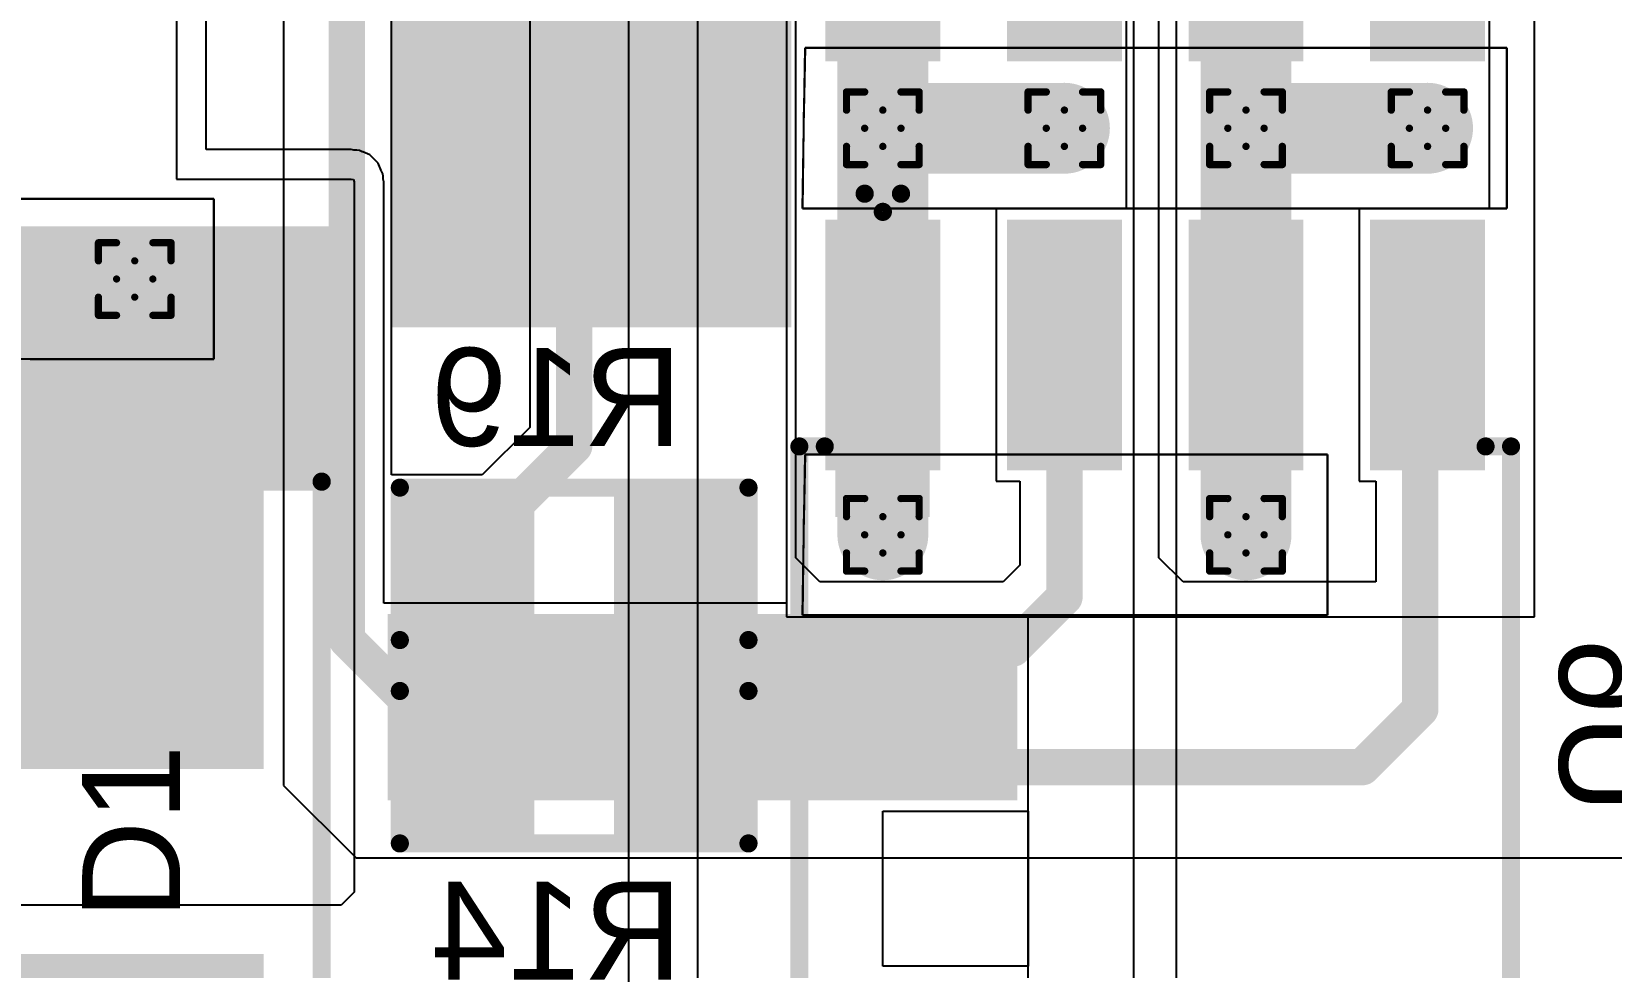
# Model space of a CAD drawing. Header units: inches. Extents: x -6 to 328, y -6 to 90.
# Drawn here: x 4.73 to 15.78, y 0.98 to 7.52 of the extents above; entities that cross this region are included whole.
import ezdxf

# ---------------------------------------------------------------- set-up
doc = ezdxf.new("R2010")
doc.units = ezdxf.units.IN
for name, color, linetype in [('Bottom Layer', 5, 'Continuous'), ('Bottom Overlay', 54, 'Continuous'), ('Bottom Paste', 16, 'Continuous'), ('Bottom Solder', 6, 'Continuous'), ('Designators', 56, 'Continuous'), ('Drill Drawing', 1, 'Continuous'), ('GND', 76, 'Continuous'), ('PWR', 16, 'Continuous'), ('Top Layer', 1, 'Continuous'), ('Top Overlay', 2, 'Continuous'), ('Top Paste', 8, 'Continuous'), ('Top Solder', 216, 'Continuous'), ('Via Holes', 16, 'Continuous')]:
    doc.layers.add(name, color=color, linetype=linetype)
doc.styles.add('Arial', font='', dxfattribs={"height": 0.2})
doc.styles.get('Arial').set_extended_font_data('Arial')

# ---------------------------------------------------------------- blocks, each defined once
blk = doc.blocks.new('SOIC_8_B_3')
at = {"layer": 'Bottom Layer'}
for points in [[(-3.475, 1.605), (-3.475, 2.205), (-1.925, 2.205), (-1.925, 1.605)], [(1.925, 1.605), (1.925, 2.205), (3.475, 2.205), (3.475, 1.605)], [(-3.475, 0.335), (-3.475, 0.935), (-1.925, 0.935), (-1.925, 0.335)], [(1.925, 0.335), (1.925, 0.935), (3.475, 0.935), (3.475, 0.335)], [(-3.475, -0.935), (-3.475, -0.335), (-1.925, -0.335), (-1.925, -0.935)], [(1.925, -0.935), (1.925, -0.335), (3.475, -0.335), (3.475, -0.935)], [(-3.475, -2.205), (-3.475, -1.605), (-1.925, -1.605), (-1.925, -2.205)], [(1.925, -2.205), (1.925, -1.605), (3.475, -1.605), (3.475, -2.205)]]:
    blk.add_hatch(color=5, dxfattribs=at).paths.add_polyline_path(points)
at = {"layer": 'Bottom Overlay'}
blk.add_hatch(color=54, dxfattribs=at).paths.add_polyline_path([(-1.827, -2.24), (-1.497, -2.24), (-1.497, -1.58), (-1.827, -1.58)])
at = {"layer": 'Bottom Paste'}
for points in [[(-3.475, 1.605), (-3.475, 2.205), (-1.925, 2.205), (-1.925, 1.605)], [(1.925, 1.605), (1.925, 2.205), (3.475, 2.205), (3.475, 1.605)], [(-3.475, 0.335), (-3.475, 0.935), (-1.925, 0.935), (-1.925, 0.335)], [(1.925, 0.335), (1.925, 0.935), (3.475, 0.935), (3.475, 0.335)], [(-3.475, -0.935), (-3.475, -0.335), (-1.925, -0.335), (-1.925, -0.935)], [(1.925, -0.935), (1.925, -0.335), (3.475, -0.335), (3.475, -0.935)], [(-3.475, -2.205), (-3.475, -1.605), (-1.925, -1.605), (-1.925, -2.205)], [(1.925, -2.205), (1.925, -1.605), (3.475, -1.605), (3.475, -2.205)]]:
    blk.add_hatch(color=16, dxfattribs=at).paths.add_polyline_path(points)
at = {"layer": 'Bottom Solder'}
for points in [[(-3.577, 1.503), (-3.577, 2.307), (-1.823, 2.307), (-1.823, 1.503)], [(1.823, 1.503), (1.823, 2.307), (3.577, 2.307), (3.577, 1.503)], [(-3.577, 0.233), (-3.577, 1.037), (-1.823, 1.037), (-1.823, 0.233)], [(1.823, 0.233), (1.823, 1.037), (3.577, 1.037), (3.577, 0.233)], [(-3.577, -1.037), (-3.577, -0.233), (-1.823, -0.233), (-1.823, -1.037)], [(1.823, -1.037), (1.823, -0.233), (3.577, -0.233), (3.577, -1.037)], [(-3.577, -2.307), (-3.577, -1.503), (-1.823, -1.503), (-1.823, -2.307)], [(1.823, -2.307), (1.823, -1.503), (3.577, -1.503), (3.577, -2.307)]]:
    blk.add_hatch(color=6, dxfattribs=at).paths.add_polyline_path(points)
at = {"layer": 'Bottom Overlay', "const_width": 0.127}
for points in [[(1.991, 2.489), (-1.991, 2.489)], [(-1.991, 2.311), (-1.991, 2.489)], [(1.991, 2.311), (1.991, 2.489)], [(-3.759, -2.032), (-3.759, -1.778)], [(-3.632, -1.905), (-3.759, -1.778)], [(-3.759, -2.032), (-3.632, -1.905)], [(-1.991, -2.489), (-1.991, -2.311)], [(1.991, -2.489), (1.991, -2.311)], [(1.991, -2.489), (-1.991, -2.489)]]:
    blk.add_lwpolyline(points, dxfattribs=at)
at = {"layer": 'Bottom Overlay', "const_width": 0.0635}
for points in [[(-2.022, 2.489, 1), (-1.959, 2.489, 1)], [(-2.022, 2.489, 1), (-1.959, 2.489, 1)], [(1.959, 2.489, 1), (2.022, 2.489, 1)], [(1.959, 2.489, 1), (2.022, 2.489, 1)], [(-2.022, 2.311, 1), (-1.959, 2.311, 1)], [(1.959, 2.311, 1), (2.022, 2.311, 1)], [(-3.791, -1.778, 1), (-3.727, -1.778, 1)], [(-3.791, -1.778, 1), (-3.727, -1.778, 1)], [(-3.664, -1.905, 1), (-3.6, -1.905, 1)], [(-3.664, -1.905, 1), (-3.6, -1.905, 1)], [(-3.791, -2.032, 1), (-3.727, -2.032, 1)], [(-3.791, -2.032, 1), (-3.727, -2.032, 1)], [(-2.022, -2.311, 1), (-1.959, -2.311, 1)], [(1.959, -2.311, 1), (2.022, -2.311, 1)], [(-2.022, -2.489, 1), (-1.959, -2.489, 1)], [(-2.022, -2.489, 1), (-1.959, -2.489, 1)], [(1.959, -2.489, 1), (2.022, -2.489, 1)], [(1.959, -2.489, 1), (2.022, -2.489, 1)]]:
    blk.add_lwpolyline(points, format="xyb", close=True, dxfattribs=at)
blk = doc.blocks.new('SOIC_8_B_4')
at = {"layer": 'Bottom Layer'}
for points in [[(-3.475, 1.605), (-3.475, 2.205), (-1.925, 2.205), (-1.925, 1.605)], [(1.925, 1.605), (1.925, 2.205), (3.475, 2.205), (3.475, 1.605)], [(-3.475, 0.335), (-3.475, 0.935), (-1.925, 0.935), (-1.925, 0.335)], [(1.925, 0.335), (1.925, 0.935), (3.475, 0.935), (3.475, 0.335)], [(-3.475, -0.935), (-3.475, -0.335), (-1.925, -0.335), (-1.925, -0.935)], [(1.925, -0.935), (1.925, -0.335), (3.475, -0.335), (3.475, -0.935)], [(-3.475, -2.205), (-3.475, -1.605), (-1.925, -1.605), (-1.925, -2.205)], [(1.925, -2.205), (1.925, -1.605), (3.475, -1.605), (3.475, -2.205)]]:
    blk.add_hatch(color=5, dxfattribs=at).paths.add_polyline_path(points)
at = {"layer": 'Bottom Overlay'}
blk.add_hatch(color=54, dxfattribs=at).paths.add_polyline_path([(-1.827, -2.238), (-1.497, -2.238), (-1.497, -1.578), (-1.827, -1.578)])
at = {"layer": 'Bottom Paste'}
for points in [[(-3.475, 1.605), (-3.475, 2.205), (-1.925, 2.205), (-1.925, 1.605)], [(1.925, 1.605), (1.925, 2.205), (3.475, 2.205), (3.475, 1.605)], [(-3.475, 0.335), (-3.475, 0.935), (-1.925, 0.935), (-1.925, 0.335)], [(1.925, 0.335), (1.925, 0.935), (3.475, 0.935), (3.475, 0.335)], [(-3.475, -0.935), (-3.475, -0.335), (-1.925, -0.335), (-1.925, -0.935)], [(1.925, -0.935), (1.925, -0.335), (3.475, -0.335), (3.475, -0.935)], [(-3.475, -2.205), (-3.475, -1.605), (-1.925, -1.605), (-1.925, -2.205)], [(1.925, -2.205), (1.925, -1.605), (3.475, -1.605), (3.475, -2.205)]]:
    blk.add_hatch(color=16, dxfattribs=at).paths.add_polyline_path(points)
at = {"layer": 'Bottom Solder'}
for points in [[(-3.577, 1.503), (-3.577, 2.307), (-1.823, 2.307), (-1.823, 1.503)], [(1.823, 1.503), (1.823, 2.307), (3.577, 2.307), (3.577, 1.503)], [(-3.577, 0.233), (-3.577, 1.037), (-1.823, 1.037), (-1.823, 0.233)], [(1.823, 0.233), (1.823, 1.037), (3.577, 1.037), (3.577, 0.233)], [(-3.577, -1.037), (-3.577, -0.233), (-1.823, -0.233), (-1.823, -1.037)], [(1.823, -1.037), (1.823, -0.233), (3.577, -0.233), (3.577, -1.037)], [(-3.577, -2.307), (-3.577, -1.503), (-1.823, -1.503), (-1.823, -2.307)], [(1.823, -2.307), (1.823, -1.503), (3.577, -1.503), (3.577, -2.307)]]:
    blk.add_hatch(color=6, dxfattribs=at).paths.add_polyline_path(points)
at = {"layer": 'Bottom Overlay', "const_width": 0.127}
for points in [[(1.991, 2.489), (-1.991, 2.489)], [(-1.991, 2.311), (-1.991, 2.489)], [(1.991, 2.311), (1.991, 2.489)], [(-3.759, -2.032), (-3.759, -1.778)], [(-3.632, -1.905), (-3.759, -1.778)], [(-3.759, -2.032), (-3.632, -1.905)], [(-1.991, -2.489), (-1.991, -2.311)], [(1.991, -2.489), (1.991, -2.311)], [(1.991, -2.489), (-1.991, -2.489)]]:
    blk.add_lwpolyline(points, dxfattribs=at)
at = {"layer": 'Bottom Overlay', "const_width": 0.0635}
for points in [[(-2.022, 2.489, 1), (-1.959, 2.489, 1)], [(-2.022, 2.489, 1), (-1.959, 2.489, 1)], [(1.959, 2.489, 1), (2.022, 2.489, 1)], [(1.959, 2.489, 1), (2.022, 2.489, 1)], [(-2.022, 2.311, 1), (-1.959, 2.311, 1)], [(1.959, 2.311, 1), (2.022, 2.311, 1)], [(-3.791, -1.778, 1), (-3.727, -1.778, 1)], [(-3.791, -1.778, 1), (-3.727, -1.778, 1)], [(-3.664, -1.905, 1), (-3.6, -1.905, 1)], [(-3.664, -1.905, 1), (-3.6, -1.905, 1)], [(-3.791, -2.032, 1), (-3.727, -2.032, 1)], [(-3.791, -2.032, 1), (-3.727, -2.032, 1)], [(-2.022, -2.311, 1), (-1.959, -2.311, 1)], [(1.959, -2.311, 1), (2.022, -2.311, 1)], [(-2.022, -2.489, 1), (-1.959, -2.489, 1)], [(-2.022, -2.489, 1), (-1.959, -2.489, 1)], [(1.959, -2.489, 1), (2.022, -2.489, 1)], [(1.959, -2.489, 1), (2.022, -2.489, 1)]]:
    blk.add_lwpolyline(points, format="xyb", close=True, dxfattribs=at)
blk = doc.blocks.new('R___0603_B_23')
at = {"layer": 'Bottom Layer'}
for points in [[(-1.143, -0.4445), (-1.143, 0.4445), (-0.381, 0.4445), (-0.381, -0.4445)], [(0.381, -0.4445), (0.381, 0.4445), (1.143, 0.4445), (1.143, -0.4445)]]:
    blk.add_hatch(color=5, dxfattribs=at).paths.add_polyline_path(points)
at = {"layer": 'Bottom Paste'}
for points in [[(-1.143, -0.4445), (-1.143, 0.4445), (-0.381, 0.4445), (-0.381, -0.4445)], [(0.381, -0.4445), (0.381, 0.4445), (1.143, 0.4445), (1.143, -0.4445)]]:
    blk.add_hatch(color=16, dxfattribs=at).paths.add_polyline_path(points)
at = {"layer": 'Bottom Solder'}
for points in [[(-1.2446, -0.5461), (-1.2446, 0.5461), (-0.2794, 0.5461), (-0.2794, -0.5461)], [(0.2794, -0.5461), (0.2794, 0.5461), (1.2446, 0.5461), (1.2446, -0.5461)]]:
    blk.add_hatch(color=6, dxfattribs=at).paths.add_polyline_path(points)
at = {"layer": 'Bottom Overlay', "const_width": 0.127}
for points in [[(-1.2192, 0.5334), (-1.2192, -0.5334)], [(1.2192, 0.5334), (-1.2192, 0.5334)], [(1.2192, 0.5334), (1.2192, -0.5334)], [(1.2192, -0.5334), (-1.2192, -0.5334)]]:
    blk.add_lwpolyline(points, dxfattribs=at)
at = {"layer": 'Bottom Overlay', "const_width": 0.0635}
for points in [[(-1.25095, 0.5334, 1), (-1.18745, 0.5334, 1)], [(-1.25095, 0.5334, 1), (-1.18745, 0.5334, 1)], [(1.18745, 0.5334, 1), (1.25095, 0.5334, 1)], [(1.18745, 0.5334, 1), (1.25095, 0.5334, 1)], [(-1.25095, -0.5334, 1), (-1.18745, -0.5334, 1)], [(-1.25095, -0.5334, 1), (-1.18745, -0.5334, 1)], [(1.18745, -0.5334, 1), (1.25095, -0.5334, 1)], [(1.18745, -0.5334, 1), (1.25095, -0.5334, 1)]]:
    blk.add_lwpolyline(points, format="xyb", close=True, dxfattribs=at)
blk = doc.blocks.new('R___0603_B_28')
at = {"layer": 'Bottom Layer'}
for points in [[(-1.143, -0.4445), (-1.143, 0.4445), (-0.381, 0.4445), (-0.381, -0.4445)], [(0.381, -0.4445), (0.381, 0.4445), (1.143, 0.4445), (1.143, -0.4445)]]:
    blk.add_hatch(color=5, dxfattribs=at).paths.add_polyline_path(points)
at = {"layer": 'Bottom Paste'}
for points in [[(-1.143, -0.4445), (-1.143, 0.4445), (-0.381, 0.4445), (-0.381, -0.4445)], [(0.381, -0.4445), (0.381, 0.4445), (1.143, 0.4445), (1.143, -0.4445)]]:
    blk.add_hatch(color=16, dxfattribs=at).paths.add_polyline_path(points)
at = {"layer": 'Bottom Solder'}
for points in [[(-1.2446, -0.5461), (-1.2446, 0.5461), (-0.2794, 0.5461), (-0.2794, -0.5461)], [(0.2794, -0.5461), (0.2794, 0.5461), (1.2446, 0.5461), (1.2446, -0.5461)]]:
    blk.add_hatch(color=6, dxfattribs=at).paths.add_polyline_path(points)
at = {"layer": 'Bottom Overlay', "const_width": 0.127}
for points in [[(-1.2192, -0.5334), (-1.2192, 0.5334)], [(-1.2192, 0.5334), (1.2192, 0.5334)], [(1.2192, -0.5334), (1.2192, 0.5334)], [(-1.2192, -0.5334), (1.2192, -0.5334)]]:
    blk.add_lwpolyline(points, dxfattribs=at)
at = {"layer": 'Bottom Overlay', "const_width": 0.0635}
for points in [[(-1.25095, 0.5334, 1), (-1.18745, 0.5334, 1)], [(-1.25095, 0.5334, 1), (-1.18745, 0.5334, 1)], [(1.18745, 0.5334, 1), (1.25095, 0.5334, 1)], [(1.18745, 0.5334, 1), (1.25095, 0.5334, 1)], [(-1.25095, -0.5334, 1), (-1.18745, -0.5334, 1)], [(-1.25095, -0.5334, 1), (-1.18745, -0.5334, 1)], [(1.18745, -0.5334, 1), (1.25095, -0.5334, 1)], [(1.18745, -0.5334, 1), (1.25095, -0.5334, 1)]]:
    blk.add_lwpolyline(points, format="xyb", close=True, dxfattribs=at)
blk = doc.blocks.new('HR963370A_52')
at = {"layer": 'Top Layer'}
for points in [[(-3.46, 6.15), (-4.56, 6.15), (-4.56, 10.35), (-3.46, 10.35)], [(-1.25, 10.329), (1.25, 10.329), (1.25, 7.729), (-1.25, 7.729)]]:
    blk.add_hatch(color=1, dxfattribs=at).paths.add_polyline_path(points)
at = {"layer": 'Top Paste'}
for points in [[(-3.46, 6.15), (-4.56, 6.15), (-4.56, 10.35), (-3.46, 10.35)], [(-1.25, 10.329), (1.25, 10.329), (1.25, 7.729), (-1.25, 7.729)]]:
    blk.add_hatch(color=8, dxfattribs=at).paths.add_polyline_path(points)
at = {"layer": 'Top Solder'}
for points in [[(-3.358, 6.048), (-4.662, 6.048), (-4.662, 10.452), (-3.358, 10.452)], [(-1.352, 10.431), (1.352, 10.431), (1.352, 7.628), (-1.352, 7.628)]]:
    blk.add_hatch(color=216, dxfattribs=at).paths.add_polyline_path(points)
blk = doc.blocks.new('SMA_60')
at = {"layer": 'Top Layer'}
for points in [[(-3.25, 0.85), (-0.75, 0.85), (-0.75, -0.85), (-3.25, -0.85)], [(0.75, 0.85), (3.25, 0.85), (3.25, -0.85), (0.75, -0.85)]]:
    blk.add_hatch(color=1, dxfattribs=at).paths.add_polyline_path(points)
at = {"layer": 'Top Overlay'}
for points in [[(-4.445, -1.422), (-3.278, -1.422), (-3.278, 1.422), (-4.445, 1.422)], [(-3.3, 0.924), (-2.596, 0.924), (-2.596, 1.422), (-3.3, 1.422)], [(-3.3, -1.422), (-2.596, -1.422), (-2.596, -0.924), (-3.3, -0.924)]]:
    blk.add_hatch(color=2, dxfattribs=at).paths.add_polyline_path(points)
at = {"layer": 'Top Paste'}
for points in [[(-3.25, 0.85), (-0.75, 0.85), (-0.75, -0.85), (-3.25, -0.85)], [(0.75, 0.85), (3.25, 0.85), (3.25, -0.85), (0.75, -0.85)]]:
    blk.add_hatch(color=8, dxfattribs=at).paths.add_polyline_path(points)
at = {"layer": 'Top Solder'}
for points in [[(-3.352, 0.952), (-0.648, 0.952), (-0.648, -0.952), (-3.352, -0.952)], [(0.648, 0.952), (3.352, 0.952), (3.352, -0.952), (0.648, -0.952)]]:
    blk.add_hatch(color=216, dxfattribs=at).paths.add_polyline_path(points)
at = {"layer": 'Top Overlay', "const_width": 0.127}
for points in [[(2.061, 1.358), (-2.658, 1.358)], [(2.061, 1.012), (2.061, 1.358)], [(2.061, -1.358), (2.061, -1.012)], [(2.061, -1.358), (-2.658, -1.358)]]:
    blk.add_lwpolyline(points, dxfattribs=at)
at = {"layer": 'Top Overlay', "const_width": 0.0635}
for points in [[(-2.69, 1.358, 1), (-2.626, 1.358, 1)], [(2.029, 1.358, 1), (2.093, 1.358, 1)], [(2.029, 1.358, 1), (2.093, 1.358, 1)], [(2.029, 1.012, 1), (2.093, 1.012, 1)], [(2.029, -1.012, 1), (2.093, -1.012, 1)], [(-2.69, -1.358, 1), (-2.626, -1.358, 1)], [(2.029, -1.358, 1), (2.093, -1.358, 1)], [(2.029, -1.358, 1), (2.093, -1.358, 1)]]:
    blk.add_lwpolyline(points, format="xyb", close=True, dxfattribs=at)

msp = doc.modelspace()

# ---------------------------------------------------------------- hatches: boundary and pattern name
at = {"layer": 'Bottom Layer'}
h = msp.add_hatch(color=5, dxfattribs=at)
edge = h.paths.add_edge_path()
edge.add_arc((10.682, 6.848), 0.3, 0, 360)
h = msp.add_hatch(color=5, dxfattribs=at)
edge = h.paths.add_edge_path()
edge.add_arc((11.952, 6.848), 0.3, 0, 360)
h = msp.add_hatch(color=5, dxfattribs=at)
edge = h.paths.add_edge_path()
edge.add_arc((13.222, 6.848), 0.3, 0, 360)
h = msp.add_hatch(color=5, dxfattribs=at)
edge = h.paths.add_edge_path()
edge.add_arc((14.492, 6.848), 0.3, 0, 360)
h = msp.add_hatch(color=5, dxfattribs=at)
edge = h.paths.add_edge_path()
edge.add_arc((5.449, 5.793), 0.3, 0, 360)
h = msp.add_hatch(color=5, dxfattribs=at)
edge = h.paths.add_edge_path()
edge.add_arc((10.682, 4.003), 0.3, 0, 360)
h = msp.add_hatch(color=5, dxfattribs=at)
edge = h.paths.add_edge_path()
edge.add_arc((13.222, 4.003), 0.3, 0, 360)
at = {"layer": 'GND'}
h = msp.add_hatch(color=76, dxfattribs=at)
edge = h.paths.add_edge_path()
edge.add_arc((10.682, 6.848), 0.3, 0, 360)
h = msp.add_hatch(color=76, dxfattribs=at)
edge = h.paths.add_edge_path()
edge.add_arc((11.952, 6.848), 0.3, 0, 360)
h = msp.add_hatch(color=76, dxfattribs=at)
edge = h.paths.add_edge_path()
edge.add_arc((13.222, 6.848), 0.3, 0, 360)
h = msp.add_hatch(color=76, dxfattribs=at)
edge = h.paths.add_edge_path()
edge.add_arc((14.492, 6.848), 0.3, 0, 360)
h = msp.add_hatch(color=76, dxfattribs=at)
edge = h.paths.add_edge_path()
edge.add_arc((5.449, 5.793), 0.3, 0, 360)
h = msp.add_hatch(color=76, dxfattribs=at)
edge = h.paths.add_edge_path()
edge.add_arc((10.682, 4.003), 0.3, 0, 360)
h = msp.add_hatch(color=76, dxfattribs=at)
edge = h.paths.add_edge_path()
edge.add_arc((13.222, 4.003), 0.3, 0, 360)
at = {"layer": 'PWR'}
h = msp.add_hatch(color=16, dxfattribs=at)
edge = h.paths.add_edge_path()
edge.add_arc((10.682, 6.848), 0.3, 0, 360)
h = msp.add_hatch(color=16, dxfattribs=at)
edge = h.paths.add_edge_path()
edge.add_arc((11.952, 6.848), 0.3, 0, 360)
h = msp.add_hatch(color=16, dxfattribs=at)
edge = h.paths.add_edge_path()
edge.add_arc((13.222, 6.848), 0.3, 0, 360)
h = msp.add_hatch(color=16, dxfattribs=at)
edge = h.paths.add_edge_path()
edge.add_arc((14.492, 6.848), 0.3, 0, 360)
h = msp.add_hatch(color=16, dxfattribs=at)
edge = h.paths.add_edge_path()
edge.add_arc((5.449, 5.793), 0.3, 0, 360)
h = msp.add_hatch(color=16, dxfattribs=at)
edge = h.paths.add_edge_path()
edge.add_arc((10.682, 4.003), 0.3, 0, 360)
h = msp.add_hatch(color=16, dxfattribs=at)
edge = h.paths.add_edge_path()
edge.add_arc((13.222, 4.003), 0.3, 0, 360)
at = {"layer": 'Top Layer'}
h = msp.add_hatch(color=1, dxfattribs=at)
edge = h.paths.add_edge_path()
edge.add_arc((10.682, 6.848), 0.3, 0, 360)
h = msp.add_hatch(color=1, dxfattribs=at)
edge = h.paths.add_edge_path()
edge.add_arc((11.952, 6.848), 0.3, 0, 360)
h = msp.add_hatch(color=1, dxfattribs=at)
edge = h.paths.add_edge_path()
edge.add_arc((13.222, 6.848), 0.3, 0, 360)
h = msp.add_hatch(color=1, dxfattribs=at)
edge = h.paths.add_edge_path()
edge.add_arc((14.492, 6.848), 0.3, 0, 360)
h = msp.add_hatch(color=1, dxfattribs=at)
edge = h.paths.add_edge_path()
edge.add_arc((5.449, 5.793), 0.3, 0, 360)
h = msp.add_hatch(color=1, dxfattribs=at)
edge = h.paths.add_edge_path()
edge.add_arc((10.682, 4.003), 0.3, 0, 360)
h = msp.add_hatch(color=1, dxfattribs=at)
edge = h.paths.add_edge_path()
edge.add_arc((13.222, 4.003), 0.3, 0, 360)
at = {"layer": 'Via Holes'}
h = msp.add_hatch(color=7, dxfattribs=at)
edge = h.paths.add_edge_path()
edge.add_arc((10.682, 6.848), 0.15, 0, 360)
h = msp.add_hatch(color=7, dxfattribs=at)
edge = h.paths.add_edge_path()
edge.add_arc((11.952, 6.848), 0.15, 0, 360)
h = msp.add_hatch(color=7, dxfattribs=at)
edge = h.paths.add_edge_path()
edge.add_arc((13.222, 6.848), 0.15, 0, 360)
h = msp.add_hatch(color=7, dxfattribs=at)
edge = h.paths.add_edge_path()
edge.add_arc((14.492, 6.848), 0.15, 0, 360)
h = msp.add_hatch(color=7, dxfattribs=at)
edge = h.paths.add_edge_path()
edge.add_arc((5.449, 5.793), 0.15, 0, 360)
h = msp.add_hatch(color=7, dxfattribs=at)
edge = h.paths.add_edge_path()
edge.add_arc((10.682, 4.003), 0.15, 0, 360)
h = msp.add_hatch(color=7, dxfattribs=at)
edge = h.paths.add_edge_path()
edge.add_arc((13.222, 4.003), 0.15, 0, 360)

# ---------------------------------------------------------------- linework, layer by layer
at = {"layer": 'Bottom Layer'}
for p, q in [((10.073, 3.843), (10.073, 9.823)), ((12.384, 9.819), (12.384, 6.284)), ((12.613, 3.843), (12.613, 9.823)), ((14.924, 9.819), (14.924, 6.284)), ((8.212, 9.066), (8.212, 4.754)), ((7.245, 4.422), (7.245, 8.027)), ((6.491, 7.927), (6.491, 2.25)), ((12.384, 6.284), (11.474, 6.284)), ((11.474, 6.284), (11.474, 4.378)), ((14.924, 6.284), (14.014, 6.284)), ((14.014, 6.284), (14.014, 4.378)), ((8.212, 4.754), (7.88, 4.422)), ((7.88, 4.422), (7.245, 4.422)), ((11.474, 4.378), (11.641, 4.378)), ((11.641, 4.378), (11.641, 3.79)), ((14.014, 4.378), (14.131, 4.378)), ((14.131, 4.378), (14.131, 3.673)), ((10.242, 3.673), (10.073, 3.843)), ((11.641, 3.79), (11.524, 3.673)), ((12.782, 3.673), (12.613, 3.843)), ((11.524, 3.673), (10.242, 3.673)), ((14.131, 3.673), (12.782, 3.673)), ((6.491, 2.25), (6.999, 1.742)), ((6.999, 1.742), (24.306, 1.742))]:
    msp.add_line(p, q, dxfattribs=at)
at = {"layer": 'Bottom Layer', "const_width": 0.254}
for points in [[(8.523, 4.625), (8.523, 11.835)], [(6.934, 3.268), (6.934, 8.027)], [(11.952, 3.567), (11.952, 5.331)], [(14.441, 2.783), (14.441, 5.331)], [(7.761, 3.863), (8.523, 4.625)], [(7.761, 3.8), (7.761, 3.863)], [(9.285, 3.736), (9.285, 3.8)], [(9.285, 3.736), (9.539, 3.482)], [(11.593, 3.208), (11.952, 3.567)], [(9.539, 3.482), (9.54, 3.482)], [(9.54, 3.482), (9.814, 3.208)], [(6.934, 3.268), (7.761, 2.441)], [(9.814, 3.208), (11.593, 3.208)], [(14.036, 2.377), (14.441, 2.783)], [(7.761, 2.377), (7.761, 2.441)], [(9.285, 2.377), (14.036, 2.377)]]:
    msp.add_lwpolyline(points, dxfattribs=at)
at = {"layer": 'Bottom Layer', "const_width": 0.127}
for points in [[(11.889, 5.331, 1), (12.016, 5.331, 1)], [(14.378, 5.331, 1), (14.505, 5.331, 1)], [(8.46, 4.625, 1), (8.587, 4.625, 1)], [(8.46, 4.625, 1), (8.587, 4.625, 1)], [(7.698, 3.863, 1), (7.825, 3.863, 1)], [(7.698, 3.863, 1), (7.825, 3.863, 1)], [(7.698, 3.8, 1), (7.825, 3.8, 1)], [(9.222, 3.8, 1), (9.349, 3.8, 1)], [(9.222, 3.736, 1), (9.349, 3.736, 1)], [(9.222, 3.736, 1), (9.349, 3.736, 1)], [(11.889, 3.567, 1), (12.016, 3.567, 1)], [(11.889, 3.567, 1), (12.016, 3.567, 1)], [(9.476, 3.482, 1), (9.603, 3.482, 1)], [(9.476, 3.482, 1), (9.603, 3.482, 1)], [(9.476, 3.482, 1), (9.603, 3.482, 1)], [(9.476, 3.482, 1), (9.603, 3.482, 1)], [(6.871, 3.268, 1), (6.998, 3.268, 1)], [(6.871, 3.268, 1), (6.998, 3.268, 1)], [(9.75, 3.208, 1), (9.877, 3.208, 1)], [(9.75, 3.208, 1), (9.877, 3.208, 1)], [(11.53, 3.208, 1), (11.657, 3.208, 1)], [(11.53, 3.208, 1), (11.657, 3.208, 1)], [(14.378, 2.783, 1), (14.505, 2.783, 1)], [(14.378, 2.783, 1), (14.505, 2.783, 1)], [(7.698, 2.441, 1), (7.825, 2.441, 1)], [(7.698, 2.441, 1), (7.825, 2.441, 1)], [(7.698, 2.377, 1), (7.825, 2.377, 1)], [(9.222, 2.377, 1), (9.349, 2.377, 1)], [(13.972, 2.377, 1), (14.099, 2.377, 1)], [(13.972, 2.377, 1), (14.099, 2.377, 1)]]:
    msp.add_lwpolyline(points, format="xyb", close=True, dxfattribs=at)
at = {"layer": 'Drill Drawing', "const_width": 0.0508}
for points in [[(10.428, 6.975), (10.428, 7.102)], [(10.428, 7.102), (10.555, 7.102)], [(10.555, 7.102), (10.682, 6.975)], [(10.682, 6.975), (10.809, 7.102)], [(10.809, 7.102), (10.936, 7.102)], [(10.936, 6.975), (10.936, 7.102)], [(11.698, 6.975), (11.698, 7.102)], [(11.698, 7.102), (11.825, 7.102)], [(11.825, 7.102), (11.952, 6.975)], [(11.952, 6.975), (12.079, 7.102)], [(12.079, 7.102), (12.206, 7.102)], [(12.206, 6.975), (12.206, 7.102)], [(12.968, 6.975), (12.968, 7.102)], [(12.968, 7.102), (13.095, 7.102)], [(13.095, 7.102), (13.222, 6.975)], [(13.222, 6.975), (13.349, 7.102)], [(13.349, 7.102), (13.476, 7.102)], [(13.476, 6.975), (13.476, 7.102)], [(14.238, 6.975), (14.238, 7.102)], [(14.238, 7.102), (14.365, 7.102)], [(14.365, 7.102), (14.492, 6.975)], [(14.492, 6.975), (14.619, 7.102)], [(14.619, 7.102), (14.746, 7.102)], [(14.746, 6.975), (14.746, 7.102)], [(10.428, 6.975), (10.555, 6.848)], [(10.809, 6.848), (10.936, 6.975)], [(11.698, 6.975), (11.825, 6.848)], [(12.079, 6.848), (12.206, 6.975)], [(12.968, 6.975), (13.095, 6.848)], [(13.349, 6.848), (13.476, 6.975)], [(14.238, 6.975), (14.365, 6.848)], [(14.619, 6.848), (14.746, 6.975)], [(10.428, 6.721), (10.555, 6.848)], [(10.809, 6.848), (10.936, 6.721)], [(11.698, 6.721), (11.825, 6.848)], [(12.079, 6.848), (12.206, 6.721)], [(12.968, 6.721), (13.095, 6.848)], [(13.349, 6.848), (13.476, 6.721)], [(14.238, 6.721), (14.365, 6.848)], [(14.619, 6.848), (14.746, 6.721)], [(10.428, 6.594), (10.428, 6.721)], [(10.555, 6.594), (10.682, 6.721)], [(10.682, 6.721), (10.809, 6.594)], [(10.936, 6.594), (10.936, 6.721)], [(11.698, 6.594), (11.698, 6.721)], [(11.825, 6.594), (11.952, 6.721)], [(11.952, 6.721), (12.079, 6.594)], [(12.206, 6.594), (12.206, 6.721)], [(12.968, 6.594), (12.968, 6.721)], [(13.095, 6.594), (13.222, 6.721)], [(13.222, 6.721), (13.349, 6.594)], [(13.476, 6.594), (13.476, 6.721)], [(14.238, 6.594), (14.238, 6.721)], [(14.365, 6.594), (14.492, 6.721)], [(14.492, 6.721), (14.619, 6.594)], [(14.746, 6.594), (14.746, 6.721)], [(10.428, 6.594), (10.555, 6.594)], [(10.809, 6.594), (10.936, 6.594)], [(11.698, 6.594), (11.825, 6.594)], [(12.079, 6.594), (12.206, 6.594)], [(12.968, 6.594), (13.095, 6.594)], [(13.349, 6.594), (13.476, 6.594)], [(14.238, 6.594), (14.365, 6.594)], [(14.619, 6.594), (14.746, 6.594)], [(5.195, 5.92), (5.195, 6.047)], [(5.195, 6.047), (5.322, 6.047)], [(5.322, 6.047), (5.449, 5.92)], [(5.449, 5.92), (5.576, 6.047)], [(5.576, 6.047), (5.703, 6.047)], [(5.703, 5.92), (5.703, 6.047)], [(5.195, 5.92), (5.322, 5.793)], [(5.576, 5.793), (5.703, 5.92)], [(5.195, 5.666), (5.322, 5.793)], [(5.576, 5.793), (5.703, 5.666)], [(5.195, 5.539), (5.195, 5.666)], [(5.322, 5.539), (5.449, 5.666)], [(5.449, 5.666), (5.576, 5.539)], [(5.703, 5.539), (5.703, 5.666)], [(5.195, 5.539), (5.322, 5.539)], [(5.576, 5.539), (5.703, 5.539)], [(10.428, 4.13), (10.428, 4.257)], [(10.428, 4.257), (10.555, 4.257)], [(10.555, 4.257), (10.682, 4.13)], [(10.682, 4.13), (10.809, 4.257)], [(10.809, 4.257), (10.936, 4.257)], [(10.936, 4.13), (10.936, 4.257)], [(12.968, 4.13), (12.968, 4.257)], [(12.968, 4.257), (13.095, 4.257)], [(13.095, 4.257), (13.222, 4.13)], [(13.222, 4.13), (13.349, 4.257)], [(13.349, 4.257), (13.476, 4.257)], [(13.476, 4.13), (13.476, 4.257)], [(10.428, 4.13), (10.555, 4.003)], [(10.809, 4.003), (10.936, 4.13)], [(12.968, 4.13), (13.095, 4.003)], [(13.349, 4.003), (13.476, 4.13)], [(10.428, 3.876), (10.555, 4.003)], [(10.809, 4.003), (10.936, 3.876)], [(12.968, 3.876), (13.095, 4.003)], [(13.349, 4.003), (13.476, 3.876)], [(10.428, 3.749), (10.428, 3.876)], [(10.555, 3.749), (10.682, 3.876)], [(10.682, 3.876), (10.809, 3.749)], [(10.936, 3.749), (10.936, 3.876)], [(12.968, 3.749), (12.968, 3.876)], [(13.095, 3.749), (13.222, 3.876)], [(13.222, 3.876), (13.349, 3.749)], [(13.476, 3.749), (13.476, 3.876)], [(10.428, 3.749), (10.555, 3.749)], [(10.809, 3.749), (10.936, 3.749)], [(12.968, 3.749), (13.095, 3.749)], [(13.349, 3.749), (13.476, 3.749)]]:
    msp.add_lwpolyline(points, dxfattribs=at)
at = {"layer": 'Drill Drawing', "const_width": 0.0254}
for points in [[(10.415, 7.102, 1), (10.441, 7.102, 1)], [(10.415, 7.102, 1), (10.441, 7.102, 1)], [(10.542, 7.102, 1), (10.568, 7.102, 1)], [(10.542, 7.102, 1), (10.568, 7.102, 1)], [(10.796, 7.102, 1), (10.822, 7.102, 1)], [(10.796, 7.102, 1), (10.822, 7.102, 1)], [(10.923, 7.102, 1), (10.949, 7.102, 1)], [(10.923, 7.102, 1), (10.949, 7.102, 1)], [(11.685, 7.102, 1), (11.711, 7.102, 1)], [(11.685, 7.102, 1), (11.711, 7.102, 1)], [(11.812, 7.102, 1), (11.838, 7.102, 1)], [(11.812, 7.102, 1), (11.838, 7.102, 1)], [(12.066, 7.102, 1), (12.092, 7.102, 1)], [(12.066, 7.102, 1), (12.092, 7.102, 1)], [(12.193, 7.102, 1), (12.219, 7.102, 1)], [(12.193, 7.102, 1), (12.219, 7.102, 1)], [(12.955, 7.102, 1), (12.981, 7.102, 1)], [(12.955, 7.102, 1), (12.981, 7.102, 1)], [(13.082, 7.102, 1), (13.108, 7.102, 1)], [(13.082, 7.102, 1), (13.108, 7.102, 1)], [(13.336, 7.102, 1), (13.362, 7.102, 1)], [(13.336, 7.102, 1), (13.362, 7.102, 1)], [(13.463, 7.102, 1), (13.489, 7.102, 1)], [(13.463, 7.102, 1), (13.489, 7.102, 1)], [(14.225, 7.102, 1), (14.251, 7.102, 1)], [(14.225, 7.102, 1), (14.251, 7.102, 1)], [(14.352, 7.102, 1), (14.378, 7.102, 1)], [(14.352, 7.102, 1), (14.378, 7.102, 1)], [(14.606, 7.102, 1), (14.632, 7.102, 1)], [(14.606, 7.102, 1), (14.632, 7.102, 1)], [(14.733, 7.102, 1), (14.759, 7.102, 1)], [(14.733, 7.102, 1), (14.759, 7.102, 1)], [(10.415, 6.975, 1), (10.441, 6.975, 1)], [(10.415, 6.975, 1), (10.441, 6.975, 1)], [(10.669, 6.975, 1), (10.695, 6.975, 1)], [(10.669, 6.975, 1), (10.695, 6.975, 1)], [(10.923, 6.975, 1), (10.949, 6.975, 1)], [(10.923, 6.975, 1), (10.949, 6.975, 1)], [(11.685, 6.975, 1), (11.711, 6.975, 1)], [(11.685, 6.975, 1), (11.711, 6.975, 1)], [(11.939, 6.975, 1), (11.965, 6.975, 1)], [(11.939, 6.975, 1), (11.965, 6.975, 1)], [(12.193, 6.975, 1), (12.219, 6.975, 1)], [(12.193, 6.975, 1), (12.219, 6.975, 1)], [(12.955, 6.975, 1), (12.981, 6.975, 1)], [(12.955, 6.975, 1), (12.981, 6.975, 1)], [(13.209, 6.975, 1), (13.235, 6.975, 1)], [(13.209, 6.975, 1), (13.235, 6.975, 1)], [(13.463, 6.975, 1), (13.489, 6.975, 1)], [(13.463, 6.975, 1), (13.489, 6.975, 1)], [(14.225, 6.975, 1), (14.251, 6.975, 1)], [(14.225, 6.975, 1), (14.251, 6.975, 1)], [(14.479, 6.975, 1), (14.505, 6.975, 1)], [(14.479, 6.975, 1), (14.505, 6.975, 1)], [(14.733, 6.975, 1), (14.759, 6.975, 1)], [(14.733, 6.975, 1), (14.759, 6.975, 1)], [(10.542, 6.848, 1), (10.568, 6.848, 1)], [(10.542, 6.848, 1), (10.568, 6.848, 1)], [(10.796, 6.848, 1), (10.822, 6.848, 1)], [(10.796, 6.848, 1), (10.822, 6.848, 1)], [(11.812, 6.848, 1), (11.838, 6.848, 1)], [(11.812, 6.848, 1), (11.838, 6.848, 1)], [(12.066, 6.848, 1), (12.092, 6.848, 1)], [(12.066, 6.848, 1), (12.092, 6.848, 1)], [(13.082, 6.848, 1), (13.108, 6.848, 1)], [(13.082, 6.848, 1), (13.108, 6.848, 1)], [(13.336, 6.848, 1), (13.362, 6.848, 1)], [(13.336, 6.848, 1), (13.362, 6.848, 1)], [(14.352, 6.848, 1), (14.378, 6.848, 1)], [(14.352, 6.848, 1), (14.378, 6.848, 1)], [(14.606, 6.848, 1), (14.632, 6.848, 1)], [(14.606, 6.848, 1), (14.632, 6.848, 1)], [(10.415, 6.721, 1), (10.441, 6.721, 1)], [(10.415, 6.721, 1), (10.441, 6.721, 1)], [(10.669, 6.721, 1), (10.695, 6.721, 1)], [(10.669, 6.721, 1), (10.695, 6.721, 1)], [(10.923, 6.721, 1), (10.949, 6.721, 1)], [(10.923, 6.721, 1), (10.949, 6.721, 1)], [(11.685, 6.721, 1), (11.711, 6.721, 1)], [(11.685, 6.721, 1), (11.711, 6.721, 1)], [(11.939, 6.721, 1), (11.965, 6.721, 1)], [(11.939, 6.721, 1), (11.965, 6.721, 1)], [(12.193, 6.721, 1), (12.219, 6.721, 1)], [(12.193, 6.721, 1), (12.219, 6.721, 1)], [(12.955, 6.721, 1), (12.981, 6.721, 1)], [(12.955, 6.721, 1), (12.981, 6.721, 1)], [(13.209, 6.721, 1), (13.235, 6.721, 1)], [(13.209, 6.721, 1), (13.235, 6.721, 1)], [(13.463, 6.721, 1), (13.489, 6.721, 1)], [(13.463, 6.721, 1), (13.489, 6.721, 1)], [(14.225, 6.721, 1), (14.251, 6.721, 1)], [(14.225, 6.721, 1), (14.251, 6.721, 1)], [(14.479, 6.721, 1), (14.505, 6.721, 1)], [(14.479, 6.721, 1), (14.505, 6.721, 1)], [(14.733, 6.721, 1), (14.759, 6.721, 1)], [(14.733, 6.721, 1), (14.759, 6.721, 1)], [(10.415, 6.594, 1), (10.441, 6.594, 1)], [(10.415, 6.594, 1), (10.441, 6.594, 1)], [(10.542, 6.594, 1), (10.568, 6.594, 1)], [(10.542, 6.594, 1), (10.568, 6.594, 1)], [(10.796, 6.594, 1), (10.822, 6.594, 1)], [(10.796, 6.594, 1), (10.822, 6.594, 1)], [(10.923, 6.594, 1), (10.949, 6.594, 1)], [(10.923, 6.594, 1), (10.949, 6.594, 1)], [(11.685, 6.594, 1), (11.711, 6.594, 1)], [(11.685, 6.594, 1), (11.711, 6.594, 1)], [(11.812, 6.594, 1), (11.838, 6.594, 1)], [(11.812, 6.594, 1), (11.838, 6.594, 1)], [(12.066, 6.594, 1), (12.092, 6.594, 1)], [(12.066, 6.594, 1), (12.092, 6.594, 1)], [(12.193, 6.594, 1), (12.219, 6.594, 1)], [(12.193, 6.594, 1), (12.219, 6.594, 1)], [(12.955, 6.594, 1), (12.981, 6.594, 1)], [(12.955, 6.594, 1), (12.981, 6.594, 1)], [(13.082, 6.594, 1), (13.108, 6.594, 1)], [(13.082, 6.594, 1), (13.108, 6.594, 1)], [(13.336, 6.594, 1), (13.362, 6.594, 1)], [(13.336, 6.594, 1), (13.362, 6.594, 1)], [(13.463, 6.594, 1), (13.489, 6.594, 1)], [(13.463, 6.594, 1), (13.489, 6.594, 1)], [(14.225, 6.594, 1), (14.251, 6.594, 1)], [(14.225, 6.594, 1), (14.251, 6.594, 1)], [(14.352, 6.594, 1), (14.378, 6.594, 1)], [(14.352, 6.594, 1), (14.378, 6.594, 1)], [(14.606, 6.594, 1), (14.632, 6.594, 1)], [(14.606, 6.594, 1), (14.632, 6.594, 1)], [(14.733, 6.594, 1), (14.759, 6.594, 1)], [(14.733, 6.594, 1), (14.759, 6.594, 1)], [(5.183, 6.047, 1), (5.208, 6.047, 1)], [(5.183, 6.047, 1), (5.208, 6.047, 1)], [(5.31, 6.047, 1), (5.335, 6.047, 1)], [(5.31, 6.047, 1), (5.335, 6.047, 1)], [(5.564, 6.047, 1), (5.589, 6.047, 1)], [(5.564, 6.047, 1), (5.589, 6.047, 1)], [(5.691, 6.047, 1), (5.716, 6.047, 1)], [(5.691, 6.047, 1), (5.716, 6.047, 1)], [(5.183, 5.92, 1), (5.208, 5.92, 1)], [(5.183, 5.92, 1), (5.208, 5.92, 1)], [(5.437, 5.92, 1), (5.462, 5.92, 1)], [(5.437, 5.92, 1), (5.462, 5.92, 1)], [(5.691, 5.92, 1), (5.716, 5.92, 1)], [(5.691, 5.92, 1), (5.716, 5.92, 1)], [(5.31, 5.793, 1), (5.335, 5.793, 1)], [(5.31, 5.793, 1), (5.335, 5.793, 1)], [(5.564, 5.793, 1), (5.589, 5.793, 1)], [(5.564, 5.793, 1), (5.589, 5.793, 1)], [(5.183, 5.666, 1), (5.208, 5.666, 1)], [(5.183, 5.666, 1), (5.208, 5.666, 1)], [(5.437, 5.666, 1), (5.462, 5.666, 1)], [(5.437, 5.666, 1), (5.462, 5.666, 1)], [(5.691, 5.666, 1), (5.716, 5.666, 1)], [(5.691, 5.666, 1), (5.716, 5.666, 1)], [(5.183, 5.539, 1), (5.208, 5.539, 1)], [(5.183, 5.539, 1), (5.208, 5.539, 1)], [(5.31, 5.539, 1), (5.335, 5.539, 1)], [(5.31, 5.539, 1), (5.335, 5.539, 1)], [(5.564, 5.539, 1), (5.589, 5.539, 1)], [(5.564, 5.539, 1), (5.589, 5.539, 1)], [(5.691, 5.539, 1), (5.716, 5.539, 1)], [(5.691, 5.539, 1), (5.716, 5.539, 1)], [(10.415, 4.257, 1), (10.441, 4.257, 1)], [(10.415, 4.257, 1), (10.441, 4.257, 1)], [(10.542, 4.257, 1), (10.568, 4.257, 1)], [(10.542, 4.257, 1), (10.568, 4.257, 1)], [(10.796, 4.257, 1), (10.822, 4.257, 1)], [(10.796, 4.257, 1), (10.822, 4.257, 1)], [(10.923, 4.257, 1), (10.949, 4.257, 1)], [(10.923, 4.257, 1), (10.949, 4.257, 1)], [(12.955, 4.257, 1), (12.981, 4.257, 1)], [(12.955, 4.257, 1), (12.981, 4.257, 1)], [(13.082, 4.257, 1), (13.108, 4.257, 1)], [(13.082, 4.257, 1), (13.108, 4.257, 1)], [(13.336, 4.257, 1), (13.362, 4.257, 1)], [(13.336, 4.257, 1), (13.362, 4.257, 1)], [(13.463, 4.257, 1), (13.489, 4.257, 1)], [(13.463, 4.257, 1), (13.489, 4.257, 1)], [(10.415, 4.13, 1), (10.441, 4.13, 1)], [(10.415, 4.13, 1), (10.441, 4.13, 1)], [(10.669, 4.13, 1), (10.695, 4.13, 1)], [(10.669, 4.13, 1), (10.695, 4.13, 1)], [(10.923, 4.13, 1), (10.949, 4.13, 1)], [(10.923, 4.13, 1), (10.949, 4.13, 1)], [(12.955, 4.13, 1), (12.981, 4.13, 1)], [(12.955, 4.13, 1), (12.981, 4.13, 1)], [(13.209, 4.13, 1), (13.235, 4.13, 1)], [(13.209, 4.13, 1), (13.235, 4.13, 1)], [(13.463, 4.13, 1), (13.489, 4.13, 1)], [(13.463, 4.13, 1), (13.489, 4.13, 1)], [(10.542, 4.003, 1), (10.568, 4.003, 1)], [(10.542, 4.003, 1), (10.568, 4.003, 1)], [(10.796, 4.003, 1), (10.822, 4.003, 1)], [(10.796, 4.003, 1), (10.822, 4.003, 1)], [(13.082, 4.003, 1), (13.108, 4.003, 1)], [(13.082, 4.003, 1), (13.108, 4.003, 1)], [(13.336, 4.003, 1), (13.362, 4.003, 1)], [(13.336, 4.003, 1), (13.362, 4.003, 1)], [(10.415, 3.876, 1), (10.441, 3.876, 1)], [(10.415, 3.876, 1), (10.441, 3.876, 1)], [(10.669, 3.876, 1), (10.695, 3.876, 1)], [(10.669, 3.876, 1), (10.695, 3.876, 1)], [(10.923, 3.876, 1), (10.949, 3.876, 1)], [(10.923, 3.876, 1), (10.949, 3.876, 1)], [(12.955, 3.876, 1), (12.981, 3.876, 1)], [(12.955, 3.876, 1), (12.981, 3.876, 1)], [(13.209, 3.876, 1), (13.235, 3.876, 1)], [(13.209, 3.876, 1), (13.235, 3.876, 1)], [(13.463, 3.876, 1), (13.489, 3.876, 1)], [(13.463, 3.876, 1), (13.489, 3.876, 1)], [(10.415, 3.749, 1), (10.441, 3.749, 1)], [(10.415, 3.749, 1), (10.441, 3.749, 1)], [(10.542, 3.749, 1), (10.568, 3.749, 1)], [(10.542, 3.749, 1), (10.568, 3.749, 1)], [(10.796, 3.749, 1), (10.822, 3.749, 1)], [(10.796, 3.749, 1), (10.822, 3.749, 1)], [(10.923, 3.749, 1), (10.949, 3.749, 1)], [(10.923, 3.749, 1), (10.949, 3.749, 1)], [(12.955, 3.749, 1), (12.981, 3.749, 1)], [(12.955, 3.749, 1), (12.981, 3.749, 1)], [(13.082, 3.749, 1), (13.108, 3.749, 1)], [(13.082, 3.749, 1), (13.108, 3.749, 1)], [(13.336, 3.749, 1), (13.362, 3.749, 1)], [(13.336, 3.749, 1), (13.362, 3.749, 1)], [(13.463, 3.749, 1), (13.489, 3.749, 1)], [(13.463, 3.749, 1), (13.489, 3.749, 1)]]:
    msp.add_lwpolyline(points, format="xyb", close=True, dxfattribs=at)
at = {"layer": 'GND'}
for p, q in [((10.119, 6.286), (10.138, 7.41)), ((10.138, 7.41), (10.13, 6.962)), ((10.138, 7.41), (15.046, 7.41)), ((15.046, 7.41), (10.138, 7.41)), ((15.046, 7.41), (15.046, 6.286)), ((15.046, 6.286), (15.046, 7.41)), ((10.13, 6.962), (10.128, 6.958)), ((10.128, 6.958), (10.128, 6.848)), ((10.128, 6.848), (10.119, 6.286)), ((3.61, 6.355), (6.003, 6.355)), ((6.003, 6.355), (3.657, 6.355)), ((6.003, 6.355), (6.003, 5.231)), ((6.003, 5.231), (6.003, 6.355)), ((15.046, 6.286), (10.119, 6.286)), ((10.119, 6.286), (15.046, 6.286)), ((6.003, 5.231), (3.591, 5.231)), ((4.717, 5.231), (6.003, 5.231)), ((10.119, 3.441), (10.138, 4.565)), ((10.138, 4.565), (10.13, 4.118)), ((10.138, 4.565), (13.792, 4.565)), ((13.792, 4.565), (10.138, 4.565)), ((13.792, 4.565), (13.792, 3.441)), ((13.792, 3.441), (13.792, 4.565)), ((10.13, 4.118), (10.128, 4.113)), ((10.128, 4.113), (10.128, 4.003)), ((10.128, 4.003), (10.119, 3.441)), ((13.792, 3.441), (10.119, 3.441)), ((10.119, 3.441), (13.792, 3.441))]:
    msp.add_line(p, q, dxfattribs=at)
at = {"layer": 'PWR'}
for p, q in [((8.904, 10.378), (8.904, 0.802)), ((9.387, -5.391), (9.387, 10.378)), ((12.435, 10.378), (12.435, -1.636)), ((12.736, -1.505), (12.736, 10.382))]:
    msp.add_line(p, q, dxfattribs=at)
at = {"layer": 'Top Layer'}
for p, q in [((10.008, 10.262), (10.008, 3.429)), ((15.24, 3.429), (15.24, 10.262)), ((15.24, 3.429), (15.24, 10.262)), ((10.008, 10.089), (10.008, 3.525)), ((5.742, 8.105), (5.742, 6.492)), ((5.949, 6.699), (5.949, 8.105)), ((6.963, 6.699), (5.949, 6.699)), ((6.983, 6.695), (6.963, 6.699)), ((7.004, 6.695), (6.983, 6.695)), ((7.021, 6.692), (7.004, 6.695)), ((7.04, 6.684), (7.021, 6.692)), ((7.021, 6.692), (7.021, 6.692)), ((7.021, 6.692), (7.021, 6.692)), ((7.043, 6.683), (7.04, 6.684)), ((7.045, 6.682), (7.043, 6.683)), ((7.095, 6.661), (7.045, 6.682)), ((7.118, 6.638), (7.095, 6.661)), ((7.095, 6.661), (7.095, 6.661)), ((7.095, 6.661), (7.095, 6.661)), ((7.153, 6.604), (7.118, 6.638)), ((7.173, 6.553), (7.153, 6.604)), ((7.175, 6.551), (7.173, 6.553)), ((7.176, 6.548), (7.175, 6.551)), ((7.184, 6.529), (7.176, 6.548)), ((7.187, 6.512), (7.184, 6.529)), ((5.742, 6.492), (6.963, 6.492)), ((6.963, 6.492), (6.98, 6.489)), ((6.98, 6.489), (6.984, 6.472)), ((6.984, 6.472), (6.984, 3.525)), ((7.187, 6.492), (7.187, 6.512)), ((7.191, 6.472), (7.187, 6.492)), ((7.191, 3.525), (7.191, 6.472)), ((6.984, 3.525), (6.984, 1.502)), ((10.008, 3.525), (7.191, 3.525)), ((10.008, 3.429), (15.24, 3.429)), ((11.698, 2.069), (11.698, 3.429)), ((11.698, 3.429), (15.24, 3.429)), ((10.682, 2.069), (11.698, 2.069)), ((10.682, 0.985), (10.682, 2.069)), ((11.698, 2.069), (11.698, 0.985)), ((11.698, 0.985), (11.698, 2.069)), ((6.984, 1.502), (6.894, 1.412)), ((6.894, 1.412), (3.215, 1.412)), ((11.698, 0.985), (10.682, 0.985)), ((11.698, -0.471), (11.698, 0.985))]:
    msp.add_line(p, q, dxfattribs=at)
at = {"layer": 'Top Layer', "const_width": 0.635}
for points in [[(10.682, 6.848), (10.682, 9.688)], [(13.222, 6.848), (13.222, 9.688)], [(10.682, 6.848), (11.952, 6.848)], [(10.682, 4.003), (10.682, 6.848)], [(13.222, 4.003), (13.222, 6.848)], [(13.222, 6.848), (14.492, 6.848)]]:
    msp.add_lwpolyline(points, dxfattribs=at)
at = {"layer": 'Top Layer', "const_width": 0.318}
for points in [[(10.523, 6.848, 1), (10.841, 6.848, 1)], [(10.523, 6.848, 1), (10.841, 6.848, 1)], [(10.523, 6.848, 1), (10.841, 6.848, 1)], [(11.793, 6.848, 1), (12.111, 6.848, 1)], [(13.063, 6.848, 1), (13.381, 6.848, 1)], [(13.063, 6.848, 1), (13.381, 6.848, 1)], [(13.063, 6.848, 1), (13.381, 6.848, 1)], [(14.333, 6.848, 1), (14.651, 6.848, 1)], [(10.523, 4.003, 1), (10.841, 4.003, 1)], [(13.063, 4.003, 1), (13.381, 4.003, 1)]]:
    msp.add_lwpolyline(points, format="xyb", close=True, dxfattribs=at)

# ---------------------------------------------------------------- block references
for name, p, rotation in [('HR963370A_52', (17.67, 6.807), 90), ('SOIC_8_B_3', (12.587, 10.894), 270), ('SOIC_8_B_4', (12.587, 2.631), 270), ('SMA_60', (5.399, 1.717), 270), ('R___0603_B_23', (8.523, 3.8), 180)]:
    msp.add_blockref(name, p, dxfattribs=dict(rotation=rotation))
msp.add_blockref('R___0603_B_28', (8.523, 2.377))

# ---------------------------------------------------------------- texts
at = {"layer": 'Bottom Overlay', "style": 'Arial', "text_generation_flag": 2}
for s, p in [('R19', (9.279, 4.625)), ('R14', (9.279, 0.891))]:
    msp.add_text(s, height=0.6858, dxfattribs=at).set_placement(p)
msp.add_text('U6', height=0.6858, rotation=270, dxfattribs=at).set_placement((15.413, 2.052))
at = {"layer": 'Designators', "style": 'Arial'}
msp.add_text('D1', height=0.6858, rotation=90, dxfattribs=at).set_placement((5.767, 1.311))

doc.saveas('drawing.dxf')
